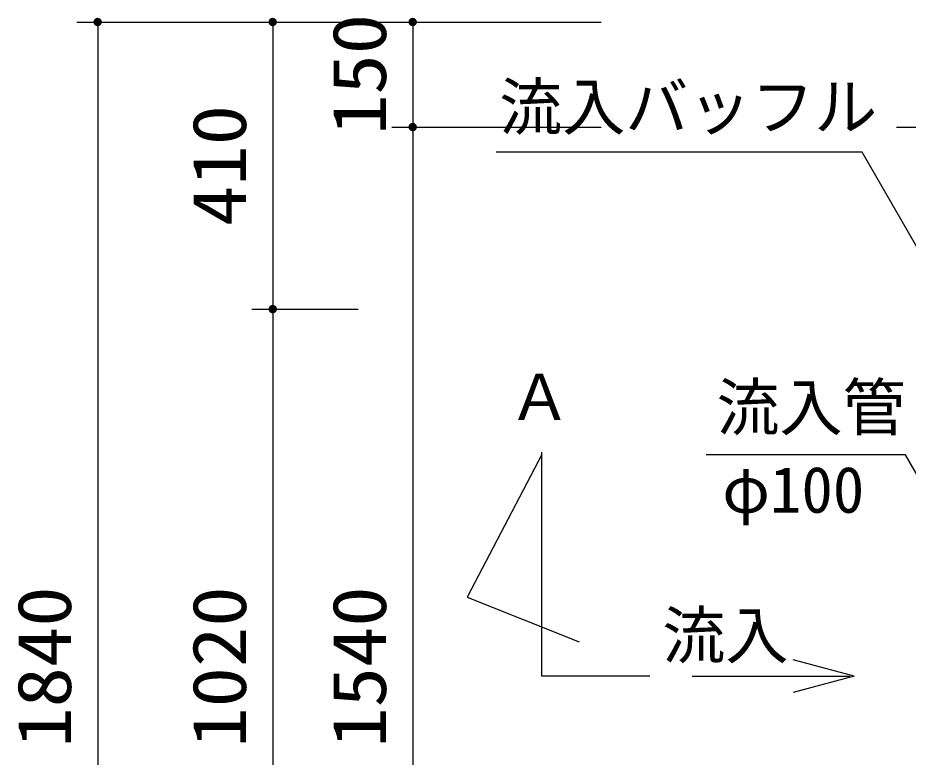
# Model space of a CAD drawing. Units: millimetres, scale not verified. Extents: x -8910 to 8910, y -6308 to 6308.
# Drawn here: x -7369 to -6097, y 713 to 1768 of the extents above; entities that cross this region are included whole.
import ezdxf
from ezdxf.enums import TextEntityAlignment as Align

# ---------------------------------------------------------------- set-up
doc = ezdxf.new("R2010")
doc.units = ezdxf.units.MM
doc.header["$LTSCALE"] = 30
doc.linetypes.add('CHAIN2', pattern=[12, 9, -1, 1, -1])
for name, color, linetype, lineweight in [('0-1_製作', 5, 'Continuous', 25), ('0-2_08', 2, 'CHAIN2', 25), ('0-5_空気管', 3, 'Continuous', 25), ('0-A_寸法', 5, 'Continuous', 25)]:
    doc.layers.add(name, color=color, linetype=linetype, lineweight=lineweight)
doc.styles.add('ＭＳ ゴシック', font='')
doc.styles.get('ＭＳ ゴシック').set_extended_font_data('MS Gothic')

msp = doc.modelspace()

# ---------------------------------------------------------------- linework, layer by layer
at = {"layer": '0-1_製作', "color": 2}
for p, q in [((-7284.56, 1762.42), (-6804.56, 1762.42)), ((-6834.56, 1762.42), (-6535.31, 1762.42)), ((-6834.56, 1612.42), (-6535.31, 1612.42))]:
    msp.add_line(p, q, dxfattribs=at)
at = {"layer": '0-1_製作'}
for points in [[(-7256.05, 1768.23), (-7254.56, 1762.42), (-7256.77, 1767.99)], [(-7255.31, 1768.37), (-7254.56, 1762.42), (-7256.05, 1768.23)], [(-7254.56, 1768.42), (-7254.56, 1762.42), (-7255.31, 1768.37)], [(-7254.18, 1768.4), (-7254.56, 1762.42), (-7254.56, 1768.42)], [(-7253.44, 1768.31), (-7254.56, 1762.42), (-7254.18, 1768.4)], [(-7252.71, 1768.12), (-7254.56, 1762.42), (-7253.44, 1768.31)], [(-7252.71, 1768.12), (-7248.56, 1762.42), (-7254.56, 1762.42)], [(-7252.01, 1767.84), (-7248.56, 1762.42), (-7252.71, 1768.12)], [(-6806.05, 1768.23), (-6804.56, 1762.42), (-6806.77, 1767.99)], [(-6805.31, 1768.37), (-6804.56, 1762.42), (-6806.05, 1768.23)], [(-6804.56, 1768.42), (-6804.56, 1762.42), (-6805.31, 1768.37)], [(-6804.18, 1768.4), (-6804.56, 1762.42), (-6804.56, 1768.42)], [(-6803.44, 1768.31), (-6804.56, 1762.42), (-6804.18, 1768.4)], [(-6802.71, 1768.12), (-6804.56, 1762.42), (-6803.44, 1768.31)], [(-6802.71, 1768.12), (-6798.56, 1762.42), (-6804.56, 1762.42)], [(-6802.01, 1767.84), (-6798.56, 1762.42), (-6802.71, 1768.12)], [(-7259.63, 1765.63), (-7260.56, 1762.42), (-7259.99, 1764.97)], [(-7259.63, 1765.63), (-7254.56, 1762.42), (-7260.56, 1762.42)], [(-7259.99, 1764.97), (-7260.56, 1762.42), (-7260.55, 1762.79)], [(-7254.56, 1762.42), (-7260.51, 1761.66), (-7260.56, 1762.42)], [(-7259.99, 1764.97), (-7260.55, 1762.79), (-7260.27, 1764.27)], [(-7260.27, 1764.27), (-7260.55, 1762.79), (-7260.46, 1763.54)], [(-7254.56, 1762.42), (-7260.37, 1760.92), (-7260.51, 1761.66)], [(-7254.56, 1762.42), (-7260.14, 1760.21), (-7260.37, 1760.92)], [(-7254.56, 1762.42), (-7259.82, 1759.53), (-7260.14, 1760.21)], [(-7254.56, 1762.42), (-7259.42, 1758.89), (-7259.82, 1759.53)], [(-7259.18, 1766.24), (-7254.56, 1762.42), (-7259.63, 1765.63)], [(-7254.56, 1762.42), (-7258.94, 1758.31), (-7259.42, 1758.89)], [(-7258.67, 1766.79), (-7254.56, 1762.42), (-7259.18, 1766.24)], [(-7254.56, 1762.42), (-7258.39, 1757.79), (-7258.94, 1758.31)], [(-7258.09, 1767.27), (-7254.56, 1762.42), (-7258.67, 1766.79)], [(-7254.56, 1762.42), (-7257.78, 1757.35), (-7258.39, 1757.79)], [(-7257.45, 1767.67), (-7254.56, 1762.42), (-7258.09, 1767.27)], [(-7254.56, 1762.42), (-7257.12, 1756.99), (-7257.78, 1757.35)], [(-7256.77, 1767.99), (-7254.56, 1762.42), (-7257.45, 1767.67)], [(-7254.56, 1762.42), (-7256.42, 1756.71), (-7257.12, 1756.99)], [(-7254.56, 1762.42), (-7255.69, 1756.52), (-7256.42, 1756.71)], [(-7254.56, 1756.42), (-7255.69, 1756.52), (-7254.56, 1762.42)], [(-7254.56, 1756.42), (-7254.94, 1756.43), (-7255.69, 1756.52)], [(-7248.56, 1762.42), (-7254.56, 1756.42), (-7254.56, 1762.42)], [(-7248.56, 1762.42), (-7253.81, 1756.46), (-7254.56, 1756.42)], [(-7248.56, 1762.42), (-7253.07, 1756.6), (-7253.81, 1756.46)], [(-7248.56, 1762.42), (-7252.35, 1756.84), (-7253.07, 1756.6)], [(-7248.56, 1762.42), (-7251.67, 1757.16), (-7252.35, 1756.84)], [(-7251.35, 1767.48), (-7248.56, 1762.42), (-7252.01, 1767.84)], [(-7248.56, 1762.42), (-7251.04, 1757.56), (-7251.67, 1757.16)], [(-7250.74, 1767.04), (-7248.56, 1762.42), (-7251.35, 1767.48)], [(-7248.56, 1762.42), (-7250.45, 1758.04), (-7251.04, 1757.56)], [(-7250.19, 1766.52), (-7248.56, 1762.42), (-7250.74, 1767.04)], [(-7248.56, 1762.42), (-7249.94, 1758.59), (-7250.45, 1758.04)], [(-7249.71, 1765.94), (-7248.56, 1762.42), (-7250.19, 1766.52)], [(-7248.56, 1762.42), (-7249.5, 1759.2), (-7249.94, 1758.59)], [(-7249.3, 1765.31), (-7248.56, 1762.42), (-7249.71, 1765.94)], [(-7248.56, 1762.42), (-7249.13, 1759.86), (-7249.5, 1759.2)], [(-7248.98, 1764.62), (-7248.56, 1762.42), (-7249.3, 1765.31)], [(-7248.57, 1762.04), (-7249.13, 1759.86), (-7248.56, 1762.42)], [(-7248.57, 1762.04), (-7248.86, 1760.56), (-7249.13, 1759.86)], [(-7248.75, 1763.91), (-7248.56, 1762.42), (-7248.98, 1764.62)], [(-7248.67, 1761.29), (-7248.86, 1760.56), (-7248.57, 1762.04)], [(-7248.61, 1763.17), (-7248.56, 1762.42), (-7248.75, 1763.91)], [(-6809.63, 1765.63), (-6810.56, 1762.42), (-6810.55, 1762.79)], [(-6809.63, 1765.63), (-6804.56, 1762.42), (-6810.56, 1762.42)], [(-6804.56, 1762.42), (-6810.51, 1761.66), (-6810.56, 1762.42)], [(-6809.63, 1765.63), (-6810.55, 1762.79), (-6809.99, 1764.97)], [(-6809.99, 1764.97), (-6810.55, 1762.79), (-6810.46, 1763.54)], [(-6804.56, 1762.42), (-6810.37, 1760.92), (-6810.51, 1761.66)], [(-6809.99, 1764.97), (-6810.46, 1763.54), (-6810.27, 1764.27)], [(-6804.56, 1762.42), (-6810.14, 1760.21), (-6810.37, 1760.92)], [(-6804.56, 1762.42), (-6809.82, 1759.53), (-6810.14, 1760.21)], [(-6804.56, 1762.42), (-6809.42, 1758.89), (-6809.82, 1759.53)], [(-6809.18, 1766.24), (-6804.56, 1762.42), (-6809.63, 1765.63)], [(-6804.56, 1762.42), (-6808.94, 1758.31), (-6809.42, 1758.89)], [(-6808.67, 1766.79), (-6804.56, 1762.42), (-6809.18, 1766.24)], [(-6804.56, 1762.42), (-6808.39, 1757.79), (-6808.94, 1758.31)], [(-6808.09, 1767.27), (-6804.56, 1762.42), (-6808.67, 1766.79)], [(-6804.56, 1762.42), (-6807.78, 1757.35), (-6808.39, 1757.79)], [(-6807.45, 1767.67), (-6804.56, 1762.42), (-6808.09, 1767.27)], [(-6804.56, 1762.42), (-6807.12, 1756.99), (-6807.78, 1757.35)], [(-6806.77, 1767.99), (-6804.56, 1762.42), (-6807.45, 1767.67)], [(-6804.56, 1762.42), (-6806.42, 1756.71), (-6807.12, 1756.99)], [(-6804.56, 1762.42), (-6805.69, 1756.52), (-6806.42, 1756.71)], [(-6804.56, 1756.42), (-6805.69, 1756.52), (-6804.56, 1762.42)], [(-6804.56, 1756.42), (-6804.94, 1756.43), (-6805.69, 1756.52)], [(-6798.56, 1762.42), (-6804.56, 1756.42), (-6804.56, 1762.42)], [(-6798.56, 1762.42), (-6803.81, 1756.46), (-6804.56, 1756.42)], [(-6798.56, 1762.42), (-6803.07, 1756.6), (-6803.81, 1756.46)], [(-6798.56, 1762.42), (-6802.35, 1756.84), (-6803.07, 1756.6)], [(-6798.56, 1762.42), (-6801.67, 1757.16), (-6802.35, 1756.84)], [(-6801.35, 1767.48), (-6798.56, 1762.42), (-6802.01, 1767.84)], [(-6798.56, 1762.42), (-6801.04, 1757.56), (-6801.67, 1757.16)], [(-6800.74, 1767.04), (-6798.56, 1762.42), (-6801.35, 1767.48)], [(-6798.56, 1762.42), (-6800.45, 1758.04), (-6801.04, 1757.56)], [(-6800.19, 1766.52), (-6798.56, 1762.42), (-6800.74, 1767.04)], [(-6798.56, 1762.42), (-6799.94, 1758.59), (-6800.45, 1758.04)], [(-6799.71, 1765.94), (-6798.56, 1762.42), (-6800.19, 1766.52)], [(-6798.56, 1762.42), (-6799.5, 1759.2), (-6799.94, 1758.59)], [(-6799.3, 1765.31), (-6798.56, 1762.42), (-6799.71, 1765.94)], [(-6798.56, 1762.42), (-6799.13, 1759.86), (-6799.5, 1759.2)], [(-6798.98, 1764.62), (-6798.56, 1762.42), (-6799.3, 1765.31)], [(-6798.57, 1762.04), (-6799.13, 1759.86), (-6798.56, 1762.42)], [(-6798.67, 1761.29), (-6799.13, 1759.86), (-6798.57, 1762.04)], [(-6798.67, 1761.29), (-6798.86, 1760.56), (-6799.13, 1759.86)], [(-6798.75, 1763.91), (-6798.56, 1762.42), (-6798.98, 1764.62)], [(-6798.61, 1763.17), (-6798.56, 1762.42), (-6798.75, 1763.91)], [(-6809.63, 1615.63), (-6810.56, 1612.42), (-6809.99, 1614.97)], [(-6809.63, 1615.63), (-6804.56, 1612.42), (-6810.56, 1612.42)], [(-6809.18, 1616.24), (-6804.56, 1612.42), (-6809.63, 1615.63)], [(-6808.67, 1616.79), (-6804.56, 1612.42), (-6809.18, 1616.24)], [(-6808.09, 1617.27), (-6804.56, 1612.42), (-6808.67, 1616.79)], [(-6807.45, 1617.67), (-6804.56, 1612.42), (-6808.09, 1617.27)], [(-6806.77, 1617.99), (-6804.56, 1612.42), (-6807.45, 1617.67)], [(-6806.05, 1618.23), (-6804.56, 1612.42), (-6806.77, 1617.99)], [(-6805.31, 1618.37), (-6804.56, 1612.42), (-6806.05, 1618.23)], [(-6804.56, 1618.42), (-6804.56, 1612.42), (-6805.31, 1618.37)], [(-6804.18, 1618.4), (-6804.56, 1612.42), (-6804.56, 1618.42)], [(-6803.44, 1618.31), (-6804.56, 1612.42), (-6804.18, 1618.4)], [(-6802.71, 1618.12), (-6804.56, 1612.42), (-6803.44, 1618.31)], [(-6802.71, 1618.12), (-6798.56, 1612.42), (-6804.56, 1612.42)], [(-6802.01, 1617.84), (-6798.56, 1612.42), (-6802.71, 1618.12)], [(-6801.35, 1617.48), (-6798.56, 1612.42), (-6802.01, 1617.84)], [(-6800.74, 1617.04), (-6798.56, 1612.42), (-6801.35, 1617.48)], [(-6800.19, 1616.52), (-6798.56, 1612.42), (-6800.74, 1617.04)], [(-6799.71, 1615.94), (-6798.56, 1612.42), (-6800.19, 1616.52)], [(-6799.3, 1615.31), (-6798.56, 1612.42), (-6799.71, 1615.94)], [(-6809.99, 1614.97), (-6810.56, 1612.42), (-6810.55, 1612.79)], [(-6804.56, 1612.42), (-6810.51, 1611.66), (-6810.56, 1612.42)], [(-6809.99, 1614.97), (-6810.55, 1612.79), (-6810.27, 1614.27)], [(-6810.27, 1614.27), (-6810.55, 1612.79), (-6810.46, 1613.54)], [(-6804.56, 1612.42), (-6810.37, 1610.92), (-6810.51, 1611.66)], [(-6804.56, 1612.42), (-6810.14, 1610.21), (-6810.37, 1610.92)], [(-6804.56, 1612.42), (-6809.82, 1609.53), (-6810.14, 1610.21)], [(-6804.56, 1612.42), (-6809.42, 1608.89), (-6809.82, 1609.53)], [(-6804.56, 1612.42), (-6808.94, 1608.31), (-6809.42, 1608.89)], [(-6804.56, 1612.42), (-6808.39, 1607.79), (-6808.94, 1608.31)], [(-6804.56, 1612.42), (-6807.78, 1607.35), (-6808.39, 1607.79)], [(-6804.56, 1612.42), (-6807.12, 1606.99), (-6807.78, 1607.35)], [(-6804.56, 1612.42), (-6806.42, 1606.71), (-6807.12, 1606.99)], [(-6804.56, 1612.42), (-6805.69, 1606.52), (-6806.42, 1606.71)], [(-6804.56, 1606.42), (-6805.69, 1606.52), (-6804.56, 1612.42)], [(-6804.56, 1606.42), (-6804.94, 1606.43), (-6805.69, 1606.52)], [(-6798.56, 1612.42), (-6804.56, 1606.42), (-6804.56, 1612.42)], [(-6798.56, 1612.42), (-6803.81, 1606.46), (-6804.56, 1606.42)], [(-6798.56, 1612.42), (-6803.07, 1606.6), (-6803.81, 1606.46)], [(-6798.56, 1612.42), (-6802.35, 1606.84), (-6803.07, 1606.6)], [(-6798.56, 1612.42), (-6801.67, 1607.16), (-6802.35, 1606.84)], [(-6798.56, 1612.42), (-6801.04, 1607.56), (-6801.67, 1607.16)], [(-6798.56, 1612.42), (-6800.45, 1608.04), (-6801.04, 1607.56)], [(-6798.56, 1612.42), (-6799.94, 1608.59), (-6800.45, 1608.04)], [(-6798.56, 1612.42), (-6799.5, 1609.2), (-6799.94, 1608.59)], [(-6798.56, 1612.42), (-6799.13, 1609.86), (-6799.5, 1609.2)], [(-6798.98, 1614.62), (-6798.56, 1612.42), (-6799.3, 1615.31)], [(-6798.57, 1612.04), (-6799.13, 1609.86), (-6798.56, 1612.42)], [(-6798.57, 1612.04), (-6798.86, 1610.56), (-6799.13, 1609.86)], [(-6798.75, 1613.91), (-6798.56, 1612.42), (-6798.98, 1614.62)], [(-6798.67, 1611.29), (-6798.86, 1610.56), (-6798.57, 1612.04)], [(-6798.61, 1613.17), (-6798.56, 1612.42), (-6798.75, 1613.91)]]:
    msp.add_solid(points, dxfattribs=at)
at = {"layer": '0-2_08'}
msp.add_line((-6113.24, 1612.42), (-5713.24, 1612.42), dxfattribs=at)
at = {"layer": '0-5_空気管', "color": 2}
for p, q in [((-7254.56, 1762.42), (-7254.56, -77.58)), ((-6804.56, 1762.42), (-6804.56, 1612.42)), ((-6804.56, 1612.42), (-6804.56, 72.42))]:
    msp.add_line(p, q, dxfattribs=at)
at = {"layer": '0-5_空気管'}
for p, q in [((-6620.22, 828.28), (-6620.22, 1148.29)), ((-6465.86, 828.28), (-6620.22, 828.28))]:
    msp.add_line(p, q, dxfattribs=at)
at = {"layer": '0-5_空気管', "color": 4}
for p, q in [((-6174.08, 828.28), (-6261.02, 851.58)), ((-6405.28, 828.28), (-6180.32, 828.28)), ((-6174.08, 828.28), (-6261.02, 804.99))]:
    msp.add_line(p, q, dxfattribs=at)
at = {"layer": '0-5_空気管'}
for points in [[(-5806, 958.76), (-6162.74, 1576.65), (-6685.47, 1576.65)], [(-6620.22, 1145.03), (-6726.55, 941.37), (-6566.94, 877.4)], [(-5941.6, 869.31), (-6100.51, 1144.54), (-6385.51, 1144.54)]]:
    msp.add_lwpolyline(points, dxfattribs=at)
at = {"layer": '0-A_寸法', "color": 2}
for p, q in [((-7034.56, 1762.42), (-6804.56, 1762.42)), ((-7004.56, 1762.42), (-7004.56, 1352.42)), ((-7034.56, 1352.42), (-6882.51, 1352.42)), ((-7004.56, 1352.42), (-7004.56, 332.42))]:
    msp.add_line(p, q, dxfattribs=at)
at = {"layer": '0-A_寸法'}
for points in [[(-7006.05, 1768.23), (-7004.56, 1762.42), (-7006.77, 1767.99)], [(-7005.31, 1768.37), (-7004.56, 1762.42), (-7006.05, 1768.23)], [(-7004.56, 1768.42), (-7004.56, 1762.42), (-7005.31, 1768.37)], [(-7004.18, 1768.4), (-7004.56, 1762.42), (-7004.56, 1768.42)], [(-7003.44, 1768.31), (-7004.56, 1762.42), (-7004.18, 1768.4)], [(-7002.71, 1768.12), (-7004.56, 1762.42), (-7003.44, 1768.31)], [(-7002.71, 1768.12), (-6998.56, 1762.42), (-7004.56, 1762.42)], [(-7002.01, 1767.84), (-6998.56, 1762.42), (-7002.71, 1768.12)], [(-7009.63, 1765.63), (-7010.56, 1762.42), (-7009.99, 1764.97)], [(-7009.63, 1765.63), (-7004.56, 1762.42), (-7010.56, 1762.42)], [(-7009.99, 1764.97), (-7010.56, 1762.42), (-7010.55, 1762.79)], [(-7004.56, 1762.42), (-7010.51, 1761.66), (-7010.56, 1762.42)], [(-7009.99, 1764.97), (-7010.55, 1762.79), (-7010.27, 1764.27)], [(-7010.27, 1764.27), (-7010.55, 1762.79), (-7010.46, 1763.54)], [(-7004.56, 1762.42), (-7010.37, 1760.92), (-7010.51, 1761.66)], [(-7004.56, 1762.42), (-7010.14, 1760.21), (-7010.37, 1760.92)], [(-7004.56, 1762.42), (-7009.82, 1759.53), (-7010.14, 1760.21)], [(-7004.56, 1762.42), (-7009.42, 1758.89), (-7009.82, 1759.53)], [(-7009.18, 1766.24), (-7004.56, 1762.42), (-7009.63, 1765.63)], [(-7004.56, 1762.42), (-7008.94, 1758.31), (-7009.42, 1758.89)], [(-7008.67, 1766.79), (-7004.56, 1762.42), (-7009.18, 1766.24)], [(-7004.56, 1762.42), (-7008.39, 1757.79), (-7008.94, 1758.31)], [(-7008.09, 1767.27), (-7004.56, 1762.42), (-7008.67, 1766.79)], [(-7004.56, 1762.42), (-7007.78, 1757.35), (-7008.39, 1757.79)], [(-7007.45, 1767.67), (-7004.56, 1762.42), (-7008.09, 1767.27)], [(-7004.56, 1762.42), (-7007.12, 1756.99), (-7007.78, 1757.35)], [(-7006.77, 1767.99), (-7004.56, 1762.42), (-7007.45, 1767.67)], [(-7004.56, 1762.42), (-7006.42, 1756.71), (-7007.12, 1756.99)], [(-7004.56, 1762.42), (-7005.69, 1756.52), (-7006.42, 1756.71)], [(-7004.56, 1756.42), (-7005.69, 1756.52), (-7004.56, 1762.42)], [(-7004.56, 1756.42), (-7004.94, 1756.43), (-7005.69, 1756.52)], [(-6998.56, 1762.42), (-7004.56, 1756.42), (-7004.56, 1762.42)], [(-6998.56, 1762.42), (-7003.81, 1756.46), (-7004.56, 1756.42)], [(-6998.56, 1762.42), (-7003.07, 1756.6), (-7003.81, 1756.46)], [(-6998.56, 1762.42), (-7002.35, 1756.84), (-7003.07, 1756.6)], [(-6998.56, 1762.42), (-7001.67, 1757.16), (-7002.35, 1756.84)], [(-7001.35, 1767.48), (-6998.56, 1762.42), (-7002.01, 1767.84)], [(-6998.56, 1762.42), (-7001.04, 1757.56), (-7001.67, 1757.16)], [(-7000.74, 1767.04), (-6998.56, 1762.42), (-7001.35, 1767.48)], [(-6998.56, 1762.42), (-7000.45, 1758.04), (-7001.04, 1757.56)], [(-7000.19, 1766.52), (-6998.56, 1762.42), (-7000.74, 1767.04)], [(-6998.56, 1762.42), (-6999.94, 1758.59), (-7000.45, 1758.04)], [(-6999.71, 1765.94), (-6998.56, 1762.42), (-7000.19, 1766.52)], [(-6998.56, 1762.42), (-6999.5, 1759.2), (-6999.94, 1758.59)], [(-6999.3, 1765.31), (-6998.56, 1762.42), (-6999.71, 1765.94)], [(-6998.56, 1762.42), (-6999.13, 1759.86), (-6999.5, 1759.2)], [(-6998.98, 1764.62), (-6998.56, 1762.42), (-6999.3, 1765.31)], [(-6998.57, 1762.04), (-6999.13, 1759.86), (-6998.56, 1762.42)], [(-6998.57, 1762.04), (-6998.86, 1760.56), (-6999.13, 1759.86)], [(-6998.75, 1763.91), (-6998.56, 1762.42), (-6998.98, 1764.62)], [(-6998.67, 1761.29), (-6998.86, 1760.56), (-6998.57, 1762.04)], [(-6998.61, 1763.17), (-6998.56, 1762.42), (-6998.75, 1763.91)], [(-7009.99, 1354.97), (-7010.56, 1352.42), (-7010.55, 1352.79)], [(-7009.99, 1354.97), (-7004.56, 1352.42), (-7010.56, 1352.42)], [(-7004.56, 1352.42), (-7010.51, 1351.66), (-7010.56, 1352.42)], [(-7009.99, 1354.97), (-7010.55, 1352.79), (-7010.27, 1354.27)], [(-7010.27, 1354.27), (-7010.55, 1352.79), (-7010.46, 1353.54)], [(-7004.56, 1352.42), (-7010.37, 1350.92), (-7010.51, 1351.66)], [(-7004.56, 1352.42), (-7010.14, 1350.21), (-7010.37, 1350.92)], [(-7004.56, 1352.42), (-7009.82, 1349.52), (-7010.14, 1350.21)], [(-7009.63, 1355.63), (-7004.56, 1352.42), (-7009.99, 1354.97)], [(-7004.56, 1352.42), (-7009.42, 1348.89), (-7009.82, 1349.52)], [(-7009.18, 1356.24), (-7004.56, 1352.42), (-7009.63, 1355.63)], [(-7004.56, 1352.42), (-7008.94, 1348.31), (-7009.42, 1348.89)], [(-7008.67, 1356.79), (-7004.56, 1352.42), (-7009.18, 1356.24)], [(-7004.56, 1352.42), (-7008.39, 1347.79), (-7008.94, 1348.31)], [(-7008.09, 1357.27), (-7004.56, 1352.42), (-7008.67, 1356.79)], [(-7004.56, 1352.42), (-7007.78, 1347.35), (-7008.39, 1347.79)], [(-7007.45, 1357.67), (-7004.56, 1352.42), (-7008.09, 1357.27)], [(-7004.56, 1352.42), (-7007.12, 1346.99), (-7007.78, 1347.35)], [(-7006.77, 1357.99), (-7004.56, 1352.42), (-7007.45, 1357.67)], [(-7004.56, 1352.42), (-7006.42, 1346.71), (-7007.12, 1346.99)], [(-7006.05, 1358.23), (-7004.56, 1352.42), (-7006.77, 1357.99)], [(-7004.56, 1352.42), (-7005.69, 1346.52), (-7006.42, 1346.71)], [(-7005.31, 1358.37), (-7004.56, 1352.42), (-7006.05, 1358.23)], [(-7004.56, 1346.42), (-7005.69, 1346.52), (-7004.56, 1352.42)], [(-7004.56, 1358.42), (-7004.56, 1352.42), (-7005.31, 1358.37)], [(-7004.18, 1358.4), (-7004.56, 1352.42), (-7004.56, 1358.42)], [(-7003.44, 1358.31), (-7004.56, 1352.42), (-7004.18, 1358.4)], [(-7002.71, 1358.12), (-7004.56, 1352.42), (-7003.44, 1358.31)], [(-7002.71, 1358.12), (-6998.56, 1352.42), (-7004.56, 1352.42)], [(-6998.56, 1352.42), (-7004.56, 1346.42), (-7004.56, 1352.42)], [(-6998.56, 1352.42), (-7003.81, 1346.46), (-7004.56, 1346.42)], [(-6998.56, 1352.42), (-7003.07, 1346.6), (-7003.81, 1346.46)], [(-6998.56, 1352.42), (-7002.35, 1346.84), (-7003.07, 1346.6)], [(-7002.01, 1357.84), (-6998.56, 1352.42), (-7002.71, 1358.12)], [(-6998.56, 1352.42), (-7001.67, 1347.16), (-7002.35, 1346.84)], [(-7001.35, 1357.48), (-6998.56, 1352.42), (-7002.01, 1357.84)], [(-6998.56, 1352.42), (-7001.04, 1347.56), (-7001.67, 1347.16)], [(-7000.74, 1357.04), (-6998.56, 1352.42), (-7001.35, 1357.48)], [(-6998.56, 1352.42), (-7000.45, 1348.04), (-7001.04, 1347.56)], [(-7000.19, 1356.52), (-6998.56, 1352.42), (-7000.74, 1357.04)], [(-6998.56, 1352.42), (-6999.94, 1348.59), (-7000.45, 1348.04)], [(-6999.71, 1355.94), (-6998.56, 1352.42), (-7000.19, 1356.52)], [(-6998.56, 1352.42), (-6999.5, 1349.2), (-6999.94, 1348.59)], [(-6999.3, 1355.31), (-6998.56, 1352.42), (-6999.71, 1355.94)], [(-6998.56, 1352.42), (-6999.13, 1349.86), (-6999.5, 1349.2)], [(-6998.98, 1354.62), (-6998.56, 1352.42), (-6999.3, 1355.31)], [(-6998.56, 1352.42), (-6998.86, 1350.56), (-6999.13, 1349.86)], [(-6998.75, 1353.91), (-6998.56, 1352.42), (-6998.98, 1354.62)], [(-6998.57, 1352.04), (-6998.86, 1350.56), (-6998.56, 1352.42)], [(-6998.67, 1351.29), (-6998.86, 1350.56), (-6998.57, 1352.04)], [(-6998.61, 1353.17), (-6998.56, 1352.42), (-6998.75, 1353.91)], [(-7004.56, 1346.42), (-7004.94, 1346.43), (-7005.69, 1346.52)]]:
    msp.add_solid(points, dxfattribs=at)

# ---------------------------------------------------------------- texts
at = {"layer": '0-1_製作', "color": 4, "style": 'ＭＳ ゴシック', "width": 1.1}
for s, p in [('150', (-6819.56, 1601.17)), ('1840', (-7269.56, 726.17)), ('1540', (-6819.56, 726.17))]:
    msp.add_text(s, height=76.98, rotation=90, dxfattribs=at).set_placement(p, align=Align.BOTTOM_LEFT)
at = {"layer": '0-5_空気管', "color": 4, "style": 'ＭＳ ゴシック'}
for s, p in [('流入バッフル', (-6680.99, 1588.63)), ('Ａ', (-6668.16, 1174.41)), ('流入管', (-6370.51, 1159.54)), ('φ100', (-6362.38, 1041.9)), ('流入', (-6447.91, 833.93))]:
    msp.add_text(s, height=65.98, dxfattribs=at).set_placement(p, align=Align.BOTTOM_LEFT)
at = {"layer": '0-A_寸法', "color": 4, "style": 'ＭＳ ゴシック', "width": 1.1}
for s, p in [('410', (-7019.56, 1471.17)), ('1020', (-7019.56, 726.17))]:
    msp.add_text(s, height=76.98, rotation=90, dxfattribs=at).set_placement(p, align=Align.BOTTOM_LEFT)

doc.saveas('drawing.dxf')
